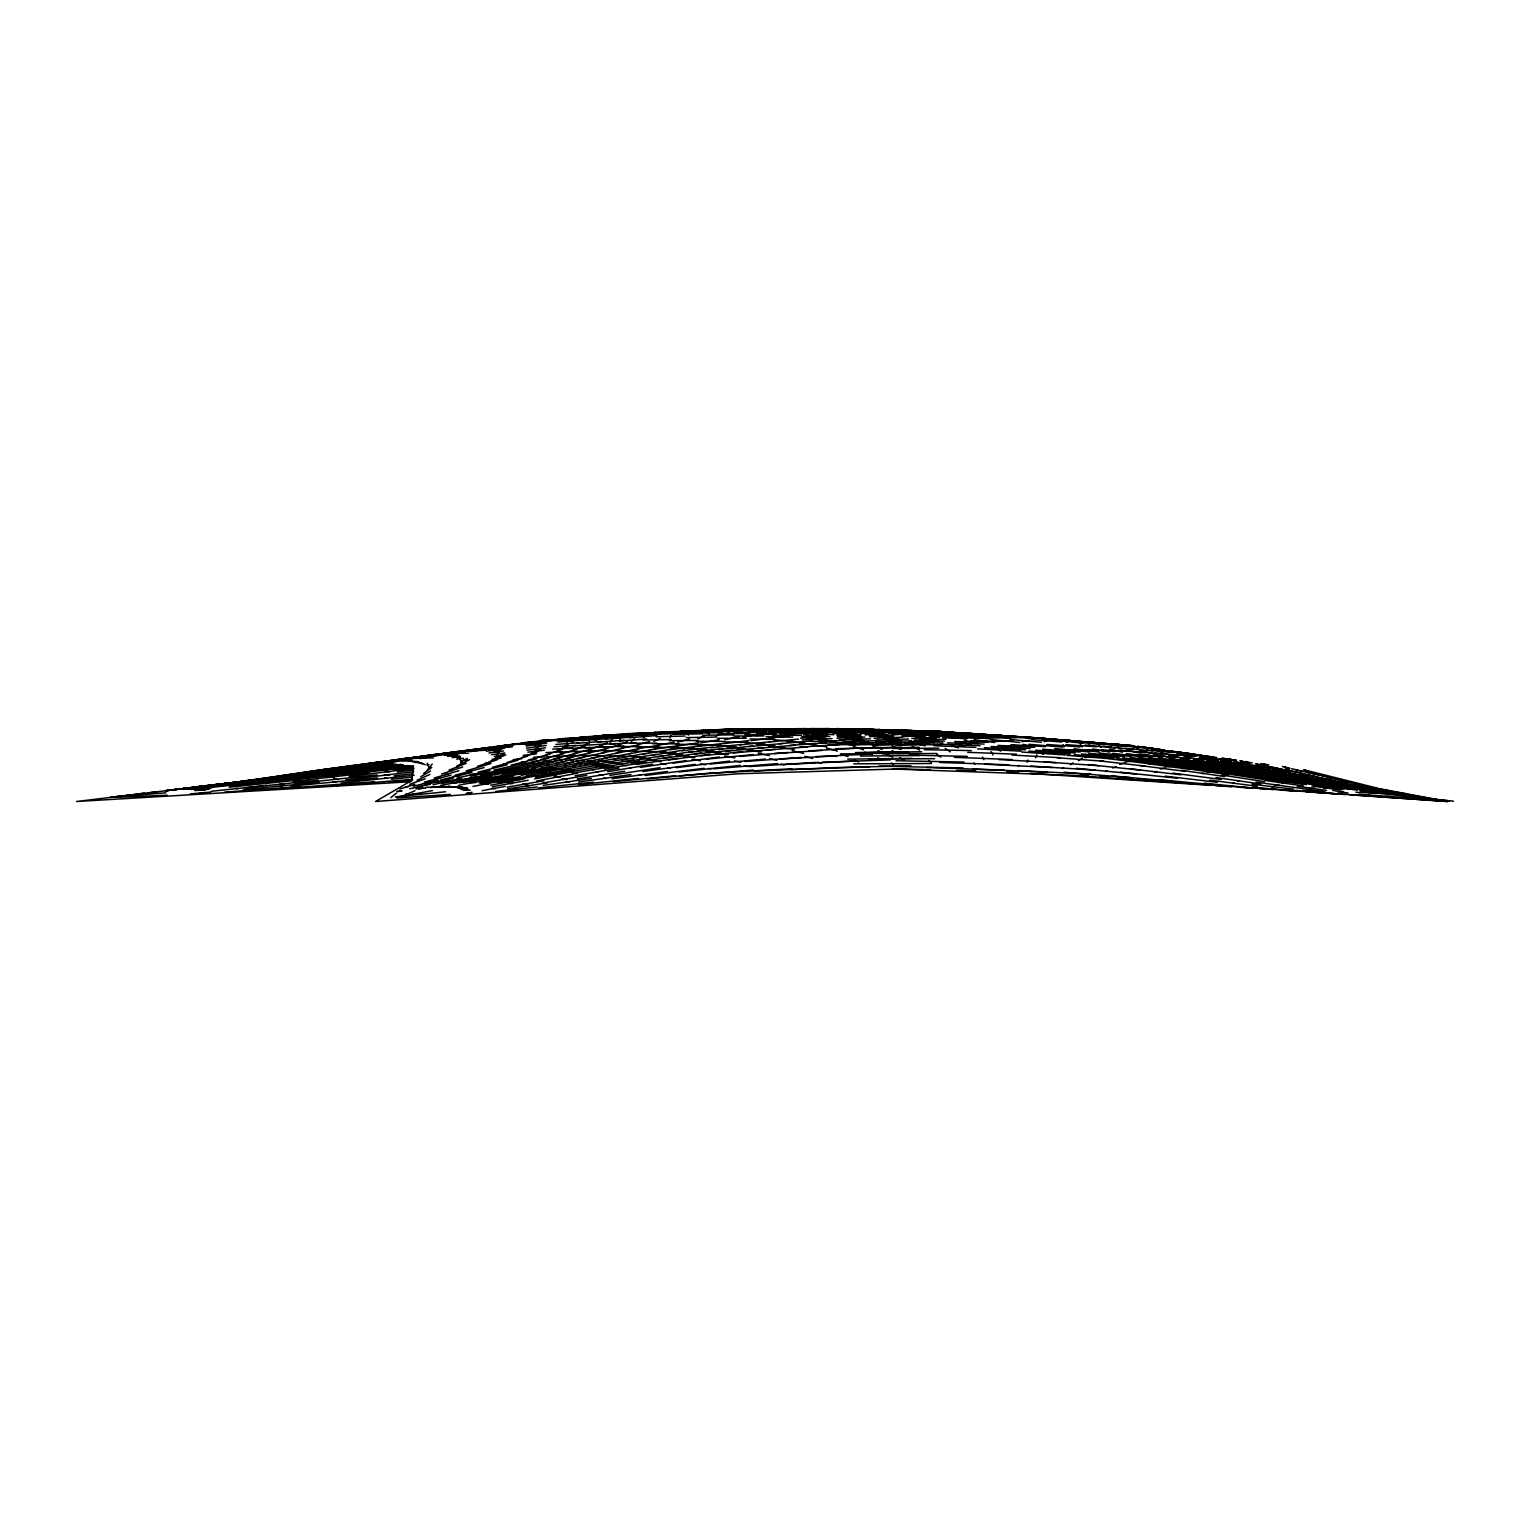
<?xml version="1.0" encoding="UTF-8"?>
<svg xmlns="http://www.w3.org/2000/svg" width="1530" height="1530" viewBox="0 0 1530 1530"><rect width="100%" height="100%" fill="white"/><g stroke="black" fill="none" stroke-linecap="round" stroke-linejoin="round"><path stroke-width="1.5" d="M589.107 743.676L589.318 741.132M1018.559 766.473L1018.75 765.268M670.14 737.823L671.039 734.993M1027.051 762.227L1027.816 760.008M1035.561 757.866L1036.862 754.883M610.221 742.547L611.923 739.87M497.135 755.399L499.163 752.263M1133.577 747.711L1134.629 746.143M733.08 734.744L734.63 732.583M427.329 769.992L432.225 764.063M1042.695 754.481L1044.435 752.569M1111.373 745.913L1112.75 744.402M1062.451 768.615L1063.541 767.563M534.601 750.465L537.891 747.501M631.355 741.342L634.51 738.684M390.839 797.646L396.442 793.171M1048.203 753.602L1050.842 751.498M1376.35 791.966L1377.822 790.876M1070.426 764.732L1072.989 762.858M423.638 773.377L431.747 767.524M782.519 732.411L785.426 730.422M1089.016 744.039L1091.024 742.739M562.715 747.52L567.171 744.67M716.308 736.102L719.731 733.979M420.731 776.724L430.485 771.044M1078.287 760.735L1082.571 758.249M1053.615 752.664L1057.345 750.522M460.568 762.074L467.319 758.325M1105.635 771.579L1107.089 770.833M456.782 766.071L469.519 759.683M815.108 730.613L816.867 729.753M653.865 741.342L660.291 738.244M581.209 746.621L587.252 743.752M417.059 780.262L429.968 774.371M495.586 757.656L504.479 753.716M833.563 730.154L835.476 729.313M400.21 797.111L414.974 790.723M697.871 738.799L704.622 735.892M489.065 761.844L503.944 755.629M599.779 745.818L607.257 742.7M769.571 733.998L774.869 731.876M1044.187 741.744L1049.006 739.832M449.017 770.106L466.229 763.317M531.388 753.028L540.874 749.318M1112.788 768.022L1116.192 766.721M522.189 757.446L537.546 751.727M1058.683 751.651L1064.172 749.604M409.638 784.316L425.225 778.808M1043.517 746.506L1048.203 744.861M545.866 755.017L561.873 749.509M618.235 744.919L627.377 741.763M441.501 774.046L462.71 767.008M477.437 766.32L497.671 759.588M557.303 750.236L567.745 746.965M1370.555 792.024L1373.519 791.087M854.199 729.428L855.959 728.892M559.789 754.481L577.231 749.05M1066.295 742.146L1069.661 741.094M399.827 788.964L414.879 784.297M507.157 762.399L527.812 756.011M1119.711 764.407L1125.564 762.648M434.252 778.005L458.904 770.699M466.248 770.833L490.958 763.527M573.846 753.888L592.454 748.629M573.31 749.604L585.168 746.315M492.258 767.372L517.943 760.257M528.194 760.047L549.748 754.099M637.532 744.842L649.6 741.534M756.413 735.567L764.522 733.367M798.564 732.947L806.234 730.9M424.441 782.06L451.063 775.136M455.232 775.155L484.054 767.639M540.855 759.492L563.193 753.659M677.541 742.127L689.514 739.009M589.203 749.069L602.705 745.569M587.673 753.372L607.888 748.151M1154.462 772.172L1157.12 771.502M478.202 772.153L507.214 764.732M463.896 790.36L467.664 789.404M553.363 758.995L576.791 753.162M511.288 765.057L536.858 758.746M413.291 786.248L437.963 780.223M440.831 779.918L472.043 772.44M601.634 753.296L623.475 748.074M605.23 748.457L620.109 744.9M566.043 758.459L590.198 752.703M522.132 764.541L548.964 758.249M424.881 784.718L453.052 778.311M456.973 778.062L489.963 770.565M433.028 784.718L461.716 778.196M533.243 764.025L560.764 757.771M1084.847 757.694L1090.909 756.317M493.941 770.126L524.427 763.298M503.925 769.514L534.2 762.915M578.015 758.345L604.12 752.626M409.638 788.772L430.274 784.297M544.202 763.47L572.756 757.35M523.719 768.481L553.917 761.997M489.772 774.773L522.686 767.773M466.153 793.554L472.062 792.291M827.539 730.785L831.67 729.906M852.382 730.193L856.532 729.313M445.766 787.032L449.284 786.286M615.251 753.602L639.693 748.419M513.64 768.94L544.24 762.514M459.421 782.748L492.22 775.882M555.352 763.24L583.791 757.331M1160.295 768.978L1165.344 767.926M470.705 776.284L504.135 769.361M480.975 775.27L515.591 768.136M590.121 758.631L617.661 752.913M494.477 774.983L528.06 768.079M724.551 739.793L739.22 736.772M518.594 774.524L553.172 767.505M807.324 731.225L811.627 730.346M456.743 781.161L489.657 774.543M502.165 774.773L535.691 768.022M479.177 783.016L513.583 776.073M526.282 776.035L562.007 768.863M621.333 748.323L638.775 744.842M743.121 737.097L754.309 734.878M1232.759 783.36L1234.347 783.054M461.811 780.874L495.95 774.218M564.933 763.566L595.725 757.522M657.403 745.435L674.252 742.146M480.554 780.549L514.807 773.855M1090.278 757.082L1097.89 755.591M531.771 768.27L564.398 761.921M511.364 774.314L547.052 767.391M457.202 787.74L461.62 786.879M521.175 775.347L556.691 768.423M473 786.401L498.531 781.448M397.188 791.679L401.625 790.819M430.58 787.568L433.755 786.956M540.606 768.404L572.909 762.189M484.914 780.702L519.971 773.931M535.653 777.297L573.846 769.973M534.429 778.942L573.444 771.445M601.902 758.899L631.565 753.238M628.983 753.908L655.796 748.782M497.346 782.117L533.09 775.308M532.364 776.379L570.614 769.055M536.801 780.95L577.537 773.166M1021.983 741.629L1029.767 740.138M441.826 783.437L475.734 777.01M458.981 785.177L486.999 779.898M499.411 782.786L535.691 775.94M490.575 785.196L524.694 778.732M575.012 763.795L607.142 757.771M482.18 790.666L505.225 786.363M548.639 768.615L582.203 762.399M556.767 768.921L591.402 762.514M460.339 788.868L465.923 787.835M440.64 785.387L467.759 780.377M788.925 734.668L800.553 732.526M418.551 788.887L422.969 788.084M398.106 796.901L432.378 790.647M613.74 759.205L645.373 753.506M463.055 782.614L501.113 775.787M566.119 770.833L603.317 764.159M492.392 786.707L528.175 780.3M817.345 733.176L828.304 731.225M1271.507 786.956L1274.318 786.458M561.969 769.686L599.072 763.068M592.301 764.885L627.223 758.689M584.881 764.025L618.77 758.058M569.294 772.057L608.558 765.153M575.165 775.729L619.095 768.041M642.504 754.233L672.091 749.126M481.051 783.417L520.219 776.609M572.545 773.281L613.721 766.148M507.023 787.166L543.934 780.759M542.117 783.111L586.774 775.366M700.664 742.93L719.291 739.736M621.869 760.085L656.179 754.309M637.761 748.744L658.455 745.282M596.031 766.205L633.803 759.875M607.659 771.694L652.698 764.197M600.296 767.563L639.827 761.022M652.201 755.246L684.35 749.968M577.25 778.961L624.642 771.235M626.898 761.538L663.332 755.629M604.331 768.902L646.081 762.15M677.235 746.066L698.923 742.719M438.594 787.185L443.93 786.363M844.235 730.479L849.112 729.734M631.584 762.992L670.828 756.948M609.839 775.385L660.061 767.658M1201.758 773.587L1204.225 773.205M119.168 796.824L144.317 793.037M657.632 756.815L692.994 751.44M838.918 733.195L851.598 731.283M507.673 788.849L547.453 782.844M512.588 744.861L532.191 741.935M636.404 764.465L678.192 758.23M1405.688 796.614L1408.881 796.135M497.422 746.544L515.591 743.867M520.066 744.402L540.53 741.381M234.798 782.442L322.467 769.609L385.541 763.336L413.291 767.486L411.8 780.415L375.558 801.51L737.995 773.778L894.438 769.074L1072.128 775.327L1447.705 801.51L1379.658 788.715L1303.751 769.743L1308.246 771.33M301.544 772.841L348.783 765.937M380.511 762.342L433.832 754.558M410.709 758.67L416.562 757.828M442.553 754.099L453.702 752.473M474.912 749.451L490.346 747.195M462.634 751.651L476.748 749.585M428.496 756.662L437.255 755.38M479.12 749.738L495.204 747.386M526.186 746.105L546.803 743.083M654.018 749.222L678.306 745.684M640.209 767.391L686.224 760.62M1095.423 756.375L1105.119 754.94M1237.368 780.912L1239.357 780.625M297.317 773.798L407.649 758.058M320.707 770.699L405.297 758.803M448.328 754.29L459.536 752.664M491.819 748.38L509.241 745.856M419.583 758.612L425.876 757.713M469.519 751.689L484.073 749.585M453.377 754.252L464.833 752.607M494.955 748.361L512.588 745.818M524.465 744.345L545.196 741.342M447.525 756.279L456.915 754.921M486.502 751.249L502.223 748.954M543.38 785.387L591.345 778.426M302.252 772.841L255.816 779.573M325.029 769.686L379.976 761.806M311.757 772.401L374.047 763.47M422.51 756.547L430.638 755.38M378.522 763.298L379.746 763.126M394.358 761.672L397.781 761.175M408.357 761.347L411.819 760.85M488.606 749.662L505.11 747.29M663.198 758.383L701.486 752.894M578.531 782.079L630.972 774.543M1013.166 738.034L1021.237 736.867M1307.328 789.958L1311.114 789.423M229.691 783.245L354.673 765.975M402.275 759.014L407.764 758.249M525.555 744.766L546.401 741.801M526.454 748.189L546.287 745.397M451.407 787.376L458.885 786.324M242.505 781.696L306.21 772.765M392.636 760.735L396.155 760.238M278.116 777.24L346.889 767.601M452.612 752.301L464.891 750.58M415.127 762.437L416.887 762.189M452.192 757.675L460.071 756.585M488.95 752.97L503.542 750.943M839.894 730.996L846.415 730.078M373.894 762.877L376.399 762.533M430.446 755.17L439.32 753.946M259.488 779.535L327.382 770.126M402.945 759.492L431.269 755.591M435.993 754.94L452.517 752.664M363.49 765.153L386.975 761.959M391.661 761.309L396.366 760.678M403.404 759.702L408.108 759.071M415.146 758.115L422.184 757.159M562.466 739.87L569.217 738.952M573.712 738.34L584.957 736.829M668.61 759.989L710.13 754.347M642.925 771.483L695.002 764.407M1125.697 761.883L1133.596 760.812M324.723 769.456L278.078 776.322L279.149 776.15M522.361 743.331L546.516 740.08M327.439 770.317L386.134 762.437M375.864 764.082L385.197 762.82M779.019 736.351L795.141 734.19M860.663 733.214L874.72 731.34M411.589 757.656L458.178 751.46M380.415 761.883L429.605 755.38M167.019 790.551L173.158 789.748M218.809 784.24L221.582 783.876M545.732 741.132L552.406 740.252M556.844 739.659L565.737 738.474M335.376 769.762L388.084 762.743M343.676 769.169L391.833 762.762M581.419 738.244L585.971 737.651M592.798 736.733L604.197 735.222M421.056 763.623L422.816 763.394M673.085 763.145L719.406 756.987M1274.509 785.062L1278.755 784.488M404.589 758.784L409.753 758.096M466.65 750.408L498.608 746.238M439.072 754.003L478.45 748.878M492.832 747.195L524.025 743.121M268.037 778.273L274.386 777.45M290.815 775.519L360.028 766.453M297.987 774.964L366.397 766.014M352.091 768.519L393.248 763.107M456.629 759.11L463.456 758.23M612 778.713L667.462 771.483M405.813 758.631L447.334 753.276M209.285 785.445L211.083 785.215M311.91 773.874L379.555 765.115M360.315 768.022L392.923 763.814M491.493 754.692L504.785 752.97M526.951 750.178L545.541 747.788M426.755 764.847L428.955 764.56M431.269 755.438L464.986 751.154M378.465 762.265L381.219 761.921M325.89 769.647L327.018 769.494M119.608 796.289L122.171 795.963M242.314 781.467L246.273 780.95M304.929 774.352L372.976 765.631M622.825 735.127L627.319 734.553M494.152 746.774L518.861 743.656M298.694 773.625L302.118 773.185M317.685 773.511L396.442 764.159M324.303 773.339L391.89 764.828M373.301 767.85L401.09 764.35M460.779 760.601L467.128 759.798M349.261 776.513L414.152 768.309M670.37 749.643L698.082 746.143M750.848 740.692L774.237 737.747M272.646 777.45L276.089 777.01M235.792 782.232L306.631 773.472M380.148 767.678L403.404 764.809M385.828 767.888L402.103 765.861M343.887 773.568L406.425 765.803M494.19 756.413L505.894 754.959M397.245 771.981L413.368 769.973M696.972 746.659L723.69 743.351M723.824 743.676L749.05 740.539M1323.909 788.352L1329.034 787.701M456.648 752.225L482.734 749.011M350.561 765.727L399.732 759.702M342.873 767.907L345.245 767.62M165.374 790.723L174.783 789.576M191.154 787.625L294.487 775.022M212.689 785.081L275.878 777.336M147.989 792.884L156.806 791.813M185.57 788.352L188.477 787.988M329.925 773.147L398.24 764.77M335.529 773.09L402.314 764.885M388.964 768.462L409.944 765.899M346.736 773.931L413.349 765.784M527.869 752.186L544.393 750.159M349.701 774.333L413.024 766.587M428.936 767.123L430.619 766.932M676.279 767.639L729.676 761.098M250.193 780.453L166.043 790.666L207.984 785.674M251.226 780.415L76.5 801.51L410.805 781.696M339.641 773.205L403.155 765.535M392.732 768.959L413.387 766.473M345.646 779.956L413.712 771.694M681.787 750.809L712.846 747.042M882.81 733.214L897.441 731.436M645.239 775.461L704.183 768.309M463.246 750.905L488.051 747.921M492.564 747.386L501.591 746.315M485.106 748.935L489.638 748.399M396.538 760.276L430.714 756.222M310.552 772.669L314.434 772.191M184.575 788.409L186.316 788.218M396.442 769.456L412.813 767.524M373.683 762.915L415.108 758.039M449.151 753.525L455.978 752.722M325.259 769.131L365.307 764.445M109.969 797.417L131.81 794.854M191.958 789.117L204.198 787.701M394.185 775.825L412.794 773.644M433.678 754.692L465.503 751.001M470.054 750.465L479.139 749.413M320.688 770.757L323.767 770.412M290.91 775.117L295.959 774.543M460.874 763.145L465.407 762.609M255.873 779.841L328.797 771.464M214.43 784.814L332.756 771.235M262.146 779.573L333.464 771.388M208.157 785.904L272.474 778.56M230.341 786.133L298.771 778.349M293.205 781.39L369.227 772.707M1281.872 783.494L1286.768 782.92M419.488 757.522L446.263 754.519M245.642 780.721L318.489 772.573M184.288 789.059L194.234 787.931M282.228 778.407L354.118 770.336M221.028 785.578L288.807 777.986M811.665 734.859L827.749 733.061M710.761 747.864L741.572 744.402M363.853 764.904L394.415 761.5M345.512 766.836L378.905 763.164M174.018 789.71L183.925 788.6M197.217 786.592L260.942 779.535M188.037 788.007L339.201 771.216M281.386 778.866L353.564 770.89M242.983 784.01L357.963 770.89M208.443 787.74L261.515 781.887M296.935 778.77L369.686 770.661M293.416 779.631L367.372 771.426M523.222 755.323L536.514 753.85M492.029 759.224L500.979 758.23M456.839 766.798L458.407 766.626M688.213 752.454L722.734 748.61M199.321 787.51L298.694 776.341M232.675 783.838L303.284 776.15M292.785 778.598L367.927 770.432M243.767 784.182L316.366 776.322M769.265 738.034L789.576 735.834M851.732 730.977L859.516 730.135M276.127 778.502L350.619 770.451M209.763 785.731L279.474 778.292M485.201 763.202L489.906 762.705M294.506 783.685L377.069 774.888M451.35 770.623L452.861 770.451M341.19 783.054L414.19 775.232M406.062 786.764L408.625 786.497M495.72 791.431L537.298 786.956M679.033 771.942L740.367 765.402M179.354 789.308L190.562 788.122M211.389 791.259L262.644 785.865M513.143 759.664L521.826 758.746M863.054 730.805L870.952 729.982M739.908 744.938L770.106 741.744M1309.183 788.6L1314.576 788.027M229.118 787.242L301.353 779.745M246.062 787.759L318.106 780.223M391.431 779.267L412.392 777.106M694.544 754.118L732.679 750.159M538.522 787.893L593.277 782.193M578.684 784.622L638.45 778.445M382.882 762.781L409.256 760.066M221.334 785.598L295.137 778.043M444.943 774.524L448.233 774.199M718.373 749.547L752.817 746.047M395.256 796.92L445.632 791.775M187.788 789.078L201.731 787.663M435.553 778.808L439.952 778.368M194.807 790.608L209.438 789.174M822.318 731.378L829.929 730.632M503.466 763.986L506.736 763.661M769.227 742.031L798.488 739.105M988.284 736.198L998.038 735.241M243.194 789.595L319.005 782.27M700.931 755.782L742.566 751.727M706.267 759.167L753.315 754.596M713.879 730.518L730.805 728.911M874.548 730.02L879.846 729.523M838.211 734.878L856.054 733.176M423.294 783.456L427.941 783.016M291.255 786.095L377.566 777.928M467.97 771.56L471.336 771.235M453.358 776.475L459.516 775.882M725.947 751.23L764.063 747.673M613.415 781.62L675.61 775.748M1100.338 755.552L1112.578 754.405M672.091 732.124L680.812 731.302M685.383 732.009L694.467 731.168M701.276 730.556L705.808 730.135M190.217 793.936L210.891 792.043M865.177 734.955L883.919 733.252M748.667 746.621L782.748 743.504M647.439 778.885L713.496 772.765M644.226 733.578L655.739 732.526M470.188 774.62L476.748 774.008M435.687 781.811L442.227 781.218M444.389 781.715L450.356 781.18M1130.88 761.271L1140.213 760.429M191.346 789.537L211.561 787.74M868.562 729.542L863.628 729.982L893.616 730.785M710.073 764.006L765.363 759.071M542.691 741.036L551.355 740.29M557.838 739.736L564.341 739.162M730.212 730.632L736.752 730.059M417.671 786.726L422.242 786.344M1165.42 766.855L1172.286 766.262M524.178 742.586L535.577 741.61M540.147 741.228L544.718 740.826M779.21 743.733L812.449 740.903M733.501 752.913L775.366 749.318M990.962 738.053L1001.825 737.135M1136.025 760.812L1146.85 759.894M561.414 739.449L568.127 738.875M574.821 738.302L583.772 737.556M580.291 737.843L587.118 737.269M593.946 736.695L603.03 735.93M892.602 734.974L911.325 733.386M757.503 748.342L795.313 745.187M559.521 739.2L582.777 737.307M600.315 735.854L625.024 733.845M499.469 745.894L510.676 744.976M518.135 744.383L524.484 743.867M581.515 740.673L606.894 738.588M629.174 737.804L656.925 735.528M539.363 740.845L561.414 739.086M557.953 742.05L581.61 740.157M605.249 739.239L632.005 737.058M336.39 785.502L412.488 779.344M739.946 756.375L787.721 752.531M713.42 768.806L777.89 763.585M544.967 740.826L567.573 739.047M609.743 735.93L635.849 733.865M839.396 731.436L848.481 730.709M963.843 734.419L974.361 733.578M679.492 775.882L753.353 770.049M1337.641 791.928L1343.091 791.507M579.832 737.479L604.006 735.624M566.368 739.2L590.523 737.307M550.609 740.788L573.693 739.028M596.279 737.594L622.404 735.586M789.346 745.493L826.277 742.662M766.396 750.063L807.802 746.889M388.907 782.021L412.679 780.185M587.96 737.537L613.281 735.624M604.732 737.613L631.355 735.605M475.103 749.165L489.753 748.055M576.791 743.351L601.634 741.457M855.748 729.6L859.707 729.294M116.146 796.595L165.986 792.808M224.202 792.196L300.377 786.439M556.289 740.75L579.794 739.009M619.382 735.93L646.463 733.941M555.83 744.441L578.895 742.758M619.248 741.017L646.616 739.009M856.15 731.493L866.611 730.709M947.988 734.496L959.693 733.635M573.329 739.143L598.154 737.364M597.924 742.146L624.221 740.271M805.985 736.485L827.194 734.955M872.961 731.455L883.996 730.652M289.342 775.882L295.328 775.442M279.684 788.639L374.487 781.773M744.747 761.5L801.682 757.427M580.406 739.124L605.689 737.345M629.27 735.949L656.848 734.018M926.951 732.698L938.215 731.895M969.332 736.236L980.902 735.414M396.939 791.431L401.893 791.067M450.834 752.435L461.984 751.67M396.939 798.029L450.432 794.395M939.707 732.621L950.417 731.914M799.54 747.195L840.008 744.46M774.104 753.582L821.629 750.446M832.607 729.007L838.383 728.643M415.95 788.792L425.57 788.16M1065.798 750.618L1077.77 749.834M554.051 746.793L575.835 745.416M902.184 736.772L925.421 735.299M246.426 781.084L249.352 780.893M869.48 736.657L893.329 735.203M749.031 766.587L816.14 762.399M878.124 730.346L885.067 729.925M703.111 730.537L730.059 728.969M609.915 744.115L635.677 742.586M837.388 736.504L860.587 735.146M1170.067 766.339L1177.775 765.88M1210.115 771.502L1214.476 771.235M708.658 730.652L736.714 729.083M572.526 745.856L615.882 743.561M423.141 756.432L429.968 756.049M780.09 758.995L837.312 755.782M1174.658 765.918L1183.302 765.421M623.705 734.094L649.122 732.698M512.454 743.943L532.325 742.853M491.13 747.635L509.93 746.602M552.636 749.145L572.43 748.055M800.573 738.187L826.372 736.772M294.907 775.634L300.683 775.308M238.89 782.308L241.74 782.155M808.72 750.867L855.098 748.285M715.313 772.975L791.871 768.749M633.152 734.19L660.004 732.717M676.528 731.684L703.207 730.25M714.395 730.747L743.159 729.198M521.692 743.351L538.904 742.433M650.078 732.87L676.203 731.493M658.206 732.966L711.259 730.346M913.946 732.621L926.224 731.99M1206.176 771.847L1209.962 771.656M720.267 730.843L749.49 729.351M601.366 747.233L623.972 746.124M330.614 770.565L333.77 770.412M642.791 734.19L719.138 730.46M675.093 733.119L703.991 731.723M568.778 748.457L589.7 747.462M785.158 764.465L853.893 761.079M652.698 734.266L681.08 732.908M697.604 731.933L726.827 730.575M476.595 749.05L497.709 748.074M900.73 732.66L914.443 732.009M584.995 747.845L606.913 746.793M344.346 769.571L347.1 769.437M174.956 789.346L182.988 788.964M1141.093 760.142L1153.582 759.549M949.575 736.274L964.569 735.586M337.461 770.068L340.463 769.934M322.811 771.101L328.013 770.871M816.102 756.604L872.272 754.022M405.89 793.994L409.294 793.841M813.577 728.911L825.837 729.37M895.241 730.594L911.67 730.709M443.107 753.946L464.757 753.009M802.217 739.889L831.976 738.588M209.744 785.445L214.43 785.234M1286.022 782.136L1289.255 782.002M1353.725 788.619L1356.422 788.486M467.166 751.039L486.444 750.236M559.98 752.11L577.02 751.402M754.118 771.101L829.834 767.907M1333.032 786.592L1336.493 786.458M561.319 738.665L580.979 737.862M540.645 740.367L560.152 739.583M836.872 738.187L864.852 737.058M931.674 734.4L945.483 733.845M545.923 752.588L561.835 751.938M574.209 751.613L592.072 750.905M997.101 741.304L1013.223 740.673M280.277 776.724L283.853 776.571M224.987 783.226L233.153 782.901M911.708 738.416L939.592 737.345M116.529 797.226L167.267 795.237M1317.407 785.598L1322.609 785.406M873.917 738.302L902.604 737.211M838.937 739.965L870.532 738.818M967.419 738.034L983.714 737.441M546.095 756.795L557.953 756.356M521.29 761.997L526.875 761.787M791.297 769.59L869.423 766.702M1284.741 781.409L1288.413 781.275M874.51 730.556L882.772 730.25M893.08 730.747L901.897 730.441M294.468 775.366L300.683 775.155M822.356 762.246L890.575 759.875M180.005 788.887L189.911 788.543M1179.305 765.402L1188.791 765.057M766.76 729.064L777.814 728.701M533.473 757.254L544.47 756.891M602.763 735.165L622.576 734.534M861.773 730.001L868.753 729.791M886.08 730.728L895.012 730.441M411.991 758.498L433.449 757.828M558.756 756.279L571.379 755.877M473.248 779.382L478.393 779.229M1214.074 771.063L1218.97 770.91M1287.285 781.142L1291.091 781.008M791.813 729.026L798.756 728.816M806.731 729.064L815.318 728.816M898.646 731.302L909.509 730.977M810.709 741.515L844.216 740.501M588.572 751.039L606.989 750.484M554.759 760.525L562.179 760.295M543.456 761.003L550.571 760.793M1325.286 787.204L1333.07 786.975M787.625 729.007L800.477 728.643M582.012 736.829L601.806 736.274M887.132 731.225L898.282 730.919M916.833 731.225L926.855 730.938M876.193 740.004L908.571 739.047M528.156 765.746L529.724 765.708M537.623 765.268L540.033 765.191M315.601 774.448L320.745 774.295M496.695 771.751L499.851 771.656M249.811 780.759L253.464 780.663M470.035 777.948L476.366 777.756M732.105 730.785L762.169 730.001M614.888 735.108L630.704 734.687M908.571 731.283L919.014 730.996M914.94 734.419L931.694 733.941M914.041 740.099L945.98 739.239M449.724 753.678L468.505 753.181M1293.29 781.352L1297.65 781.218M656.083 736.772L685.096 736.026M843.164 741.572L878.067 740.673M819.392 743.255L856.284 742.299M835.629 748.706L881.223 747.577M571.379 755.763L584.862 755.418M532.325 761.481L538.77 761.309M508.974 771.598L513.564 771.483M1218.071 770.661L1223.426 770.527M653.922 732.392L672.359 731.971M626.707 733.635L646.119 733.157M712.177 731.99L742.203 731.264M692.344 733.195L722.16 732.526M489.065 748.667L504.671 748.285M826.582 767.831L910.924 765.765M1358.181 795.084L1365.984 794.912M739.564 729.255L754.845 728.93M777.948 729.064L782.365 728.969M592.607 736.752L608.653 736.408M548.008 740.118L564.532 739.755M495.299 747.271L512.244 746.908M854.696 748.189L900.195 747.214M750.178 731.225L780.931 730.575L778.388 729.6M570.288 738.435L586.621 738.091M527.391 743.006L542.27 742.7M529.743 743.408L542.213 743.159M876.002 741.61L911.517 740.883M847.505 743.255L885.468 742.49M873.993 748.189L919.243 747.309M1296.388 781.18L1299.888 781.103M1319.262 785.368L1324.502 785.253M734.228 732.583L765.191 731.99M672.722 734.362L701.926 733.807M828.036 744.938L868.371 744.154M503.906 771.311L508.553 771.235M265.761 780.032L270.198 779.956M708.505 729.886L724.685 729.619M681.156 731.111L698.579 730.824M718.373 733.941L749.337 733.386M686.224 737.594L716.269 737.077M642.868 740.042L671.288 739.545M909.241 741.648L944.584 741.075M875.944 743.293L914.347 742.643M855.538 752.569L907.883 751.67M869.212 752.588L921.615 751.746M1222.872 770.508L1234.232 770.604M708.18 730.001L734.381 729.638M682.705 731.225L694.429 731.091M638.832 733.559L654.305 733.348M768.5 731.627L799.463 731.206M851.923 744.881L892.812 744.345M875.944 744.957L917.12 744.422M841.309 753.946L895.758 753.162M485.871 772.841L488.969 772.803M453.932 780.3L463.628 780.166M134.965 794.682L139.039 794.625M805.755 728.624L776.112 728.969L786.248 729.026M638.698 733.635L656.389 733.425M702.653 735.241L733.386 734.84M847.735 759.129L912.071 758.345M1148.093 759.836L1161.844 759.664M752.722 729.064L781.199 728.796M762.131 729.294L829.432 728.529M664.479 732.335L679.397 732.182M787.166 732.086L817.632 731.78M756.642 733.1L787.797 732.774M555.352 739.965L568.969 739.832M929.016 736.14L949.04 735.93M301.142 775.232L304.986 775.194M426.067 787.319L438.288 787.204M728.529 729.198L778.655 728.949M752.817 729.274L782.289 728.988M715.944 729.925L729.447 729.81M690.164 731.13L704.469 730.996M603.26 736.638L615.423 736.542M579.354 738.302L592.148 738.187M904.689 743.236L942.92 742.892M860.338 756.049L919.339 755.591M475.907 777.565L481.854 777.527M1340.127 786.401L1344.487 786.363M1334.351 786.439L1339.553 786.382M741.744 729.485L771.273 729.294M744.995 734.572L775.959 734.362M669.203 740.673L697.852 740.463M893.118 748.457L938.808 748.151M882.408 753.85L936.838 753.487M1107.51 754.845L1123.383 754.73M1185.157 765.153L1195.504 765.057M242.352 782.021L246.885 782.002M735.241 729.37L764.178 729.236M724.149 730.135L735.605 730.059M627.204 734.974L638.641 734.916M630.398 743.274L656.733 743.102M900.118 744.861L941.275 744.67M779.726 733.654L809.752 733.539M869.097 758.899L934.543 758.708M853.74 763.833L931.407 763.527M362.686 768.959L365.498 768.959M451.025 782.882L457.374 782.863M733.578 736.006L763.872 735.968M717.341 738.302L746.43 738.263M356.261 769.093L359.952 769.074M252.24 781.792L257.595 781.773M1346.687 788.906L1350.321 788.906M770.087 729.351L819.87 729.122M751.479 729.638L781.524 729.638M871.412 730.212L857.125 730.212L866.267 730.556M368.692 768.844L371.465 768.844M779.535 728.816L808.567 728.835M808.758 728.911L839.645 728.949M790.341 729.561L821.285 729.619M786.783 730.001L817.823 730.04M723.365 729.963L734.19 729.982M675.132 732.335L686.358 732.354M350.217 769.188L354.004 769.207M314.931 774.888L320.019 774.888M802.887 728.682L833.181 728.777M756.107 728.911L785.999 729.045M776.685 729.714L807.457 729.791M764.331 730.02L795.007 730.097M778.521 730.403L809.466 730.499M699.21 731.149L710.303 731.168M651.13 733.501L662.337 733.539M652.774 743.752L678.861 743.848M618.483 746.544L641.625 746.621M603.241 750.656L621.869 750.694M805.335 729.485L836.451 729.619M839.033 729.676L869.881 729.829M800.458 730.097L831.517 730.25M864.393 730.326L884.493 730.422M794.07 730.709L824.88 730.862M942.977 737.823L966.52 737.938M562.83 739.851L573.253 739.889M696.341 741.266L723.633 741.4M1245.535 770.833L1234.079 770.661M825.339 729.045L892.583 730.193M732.774 729.026L757.235 729.198M1199.941 765.478L1210.766 765.555M1298.186 780.625L1301.246 780.644M1326.261 784.947L1330.641 784.966M223.055 784.68L226.976 784.718M819.124 728.758L849.953 729.026M793.496 728.93L807.802 729.045M734.744 729.026L749.834 729.141M831.268 729.982L862.079 730.231M772.727 735.165L801.452 735.375M584.231 755.418L597.905 755.533M738.665 729.141L751.268 729.255M827.864 730.403L858.464 730.69M1295.413 780.625L1299.008 780.663M1327.83 784.928L1332.63 784.966M262.261 780.051L266.851 780.09M1405.592 796.193L1414.332 796.269M190.064 788.332L199.436 788.409M758.249 728.988L773.74 729.007M818.933 729.561L850.087 729.906M828.935 730.919L858.942 731.244M685.842 732.373L693.243 732.468M675.629 744.249L700.51 744.555M636.748 746.889L659.468 747.137M1303.962 781.065L1307.328 781.103M492.851 779.516L499.908 779.592M1363.154 791.794L1374.954 791.928M877.665 729.695L881.452 729.753M806.769 728.988L811.244 729.045M773.243 729.102L780.989 729.198M851.961 730.193L882.045 730.594M814.113 730.135L845.096 730.556M588.419 738.187L597.675 738.302M1117.722 754.94L1136.771 755.189M311.642 774.467L315.103 774.505M433.583 786.669L448.94 786.879M840.506 730.346L870.742 730.766M810.919 730.766L841.328 731.225M1156.852 759.932L1171.808 760.161M1192.578 765.23L1203.096 765.402M1207.4 765.65L1218.301 765.803M785.598 728.701L796.269 728.892M856.609 729.848L865.445 730.001M863.934 730.824L893.004 731.283M752.684 729.332L760.334 729.447M846.664 730.862L876.116 731.34M765.995 736.733L792.846 737.154M655.242 747.271L677.102 747.635M618.235 750.867L636.71 751.154M1165.879 760.219L1181.523 760.467M597.14 755.667L610.661 755.877M576.198 760.467L584.46 760.601M556.04 765.287L557.475 765.306M183.179 788.39L195.362 788.6M878.583 729.944L930.45 731.149M908.323 731.684L914.902 731.818M528.29 770.833L530.126 770.871M517.561 771.369L520.296 771.426M537.183 771.847L540.683 771.923M412.545 793.726L417.958 793.821M873.267 730.269L889.37 730.594L885.449 730.307M708.333 731.187L716.078 731.321M663.465 733.52L670.312 733.654M924.177 749.681L971.34 750.58M895.968 760.754L963.996 762.055M897.001 730.25L904.307 730.403M862.633 729.81L895.452 730.499M907.405 730.843L918.574 731.091M744.479 729.198L754.94 729.408M946.974 733.482L951.717 733.578M749.891 738.952L775.194 739.487M613.989 736.523L622.098 736.695M910.446 755.17L967.285 756.356M633.363 751.154L651.398 751.536M879.023 766.109L963.173 767.964M565.545 760.2L573.616 760.372M587.118 760.697L595.036 760.869M564.264 765.478L566.578 765.535M872.655 729.925L912.377 730.938M810.747 728.605L817.689 728.758M875.676 730.231L905.435 730.938M970.498 740.75L998.401 741.419M954.663 741.534L988.036 742.28M724.321 741.84L748.553 742.375M1074.5 750.082L1098.597 750.656M610.068 755.916L623.379 756.222M573.119 765.689L575.051 765.746M494.764 777.144L500.597 777.278M438.804 786.458L456.246 786.86M839.568 728.758L941.141 731.436M856.054 729.676L881.376 730.288M792.712 728.835L799.98 729.007M730.9 730.001L738.837 730.193M673.908 747.635L694.544 748.151M1175.021 760.448L1191.124 760.831M598 760.946L605.631 761.137M892.506 768.806L930.603 769.724M956.805 770.355L975.853 770.814M836.107 728.624L851.847 729.045M855.442 729.389L873.764 729.867M908.877 731.474L931.808 732.086M762.648 729.007L772.459 729.255M970.842 734.706L986.659 735.146M993.2 736.236L1010.948 736.714M698.981 744.708L721.682 745.301M623.054 756.183L636.078 756.528M547.224 765.077L548.964 765.115M533.989 770.967L537.757 771.063M865.445 729.332L896.293 730.193M922.552 730.957L931.942 731.225M850.718 729.332L896.79 730.556M878.258 730.652L907.156 731.493M639.483 734.878L646.635 735.089M1337.411 785.253L1341.81 785.368M863.838 729.255L942.117 731.531M899.238 730.709L928.327 731.569M861.008 729.982L881.165 730.575M889.599 730.709L918.555 731.55M948.562 733.157L964.531 733.635M1128.375 755.017L1149.68 755.667M648.663 751.421L665.933 751.938M470.245 782.442L475.734 782.614M843.967 728.663L875.16 729.638M885.143 729.848L930.718 731.206M921.691 731.455L942.404 732.124M947.013 732.277L959.865 733.616M499.87 777.24L505.015 777.412M947.567 742.853L984.192 744.058M939.841 762.476L1008.786 764.79M1308.972 781.008L1313.371 781.142M1352.08 787.013L1359.329 787.261M479.54 779.114L484.628 779.286M921.557 730.9L931.101 731.225M889.427 729.982L895.777 730.212M926.683 767.486L1004.292 770.164M373.224 768.882L376.629 768.997M940.759 744.269L980.061 745.722M278.326 780.185L281.788 780.319M807.955 731.627L837.694 732.774M1139.582 755.208L1162.054 756.049M967.687 752.32L1016.283 754.194M954.261 757.331L1012.038 759.549M329.753 774.582L336.868 774.849M933.989 745.703L975.872 747.386M972.621 769.074L1047.151 772.153M853.415 731.665L881.969 732.908M830.637 731.608L859.879 732.87M1322.207 782.079L1325.477 782.213M232.828 784.718L237.131 784.909M876.116 731.665L904.154 732.985M997.885 745.416L1034.892 747.118M319.541 774.83L323.519 775.022M1087.008 749.834L1115.619 751.211M985.033 764.216L1052.277 767.505M1307.289 781.142L1311.631 781.352M805.469 733.233L833.946 734.687M1017.603 770.585L1090.947 774.199M381.123 769.514L383.552 769.628M384.336 769.8L387.74 769.973M448.061 786.497L462.232 787.204M275.553 779.994L280.334 780.223M991.115 746.525L1030.245 748.514M984.364 747.711L1025.559 749.834M977.555 748.897L1020.95 751.154M1247.103 771.044L1252.401 771.311M552.177 773.492L557.322 773.759M861.027 733.386L888.069 734.821M998.822 759.588L1056.025 762.648M1343.378 786.382L1347.49 786.611M376.782 769.15L380.473 769.361M514.922 779.229L520.162 779.497M833.257 733.272L860.988 734.783M1010.89 744.727L1045.334 746.583M1011.999 755.055L1060.405 757.694M1362.389 788.811L1366.52 789.04M191.9 788.065L204.255 788.753M991.44 734.993L1002.207 735.605M1019.516 736.829L1028.294 737.326M888.643 733.425L915.284 734.935M1101.657 749.872L1130.498 751.479M1296.541 777.393L1297.669 777.45M328.606 774.41L332.106 774.601M803.48 734.955L829.7 736.485M1264.66 772.248L1269.135 772.516M1314.136 781.275L1317.789 781.486M1355.81 792.177L1376.885 793.401M260.502 782.002L268.611 782.48M1016.188 736.58L1026.668 737.211M1216.484 765.899L1227.385 766.549M1255.786 771.636L1260.854 771.923M512.225 778.521L518.192 778.885M451.56 786.841L467.262 787.778M979.889 734.247L1051.263 739.162M1030.895 766.109L1095.098 770.087M1340.586 785.368L1345.482 785.674M549.806 772.612L553.172 772.822M1004.349 735.758L1038.698 738.034M964.321 733.233L976.465 733.979M988.342 734.763L1003.776 735.758M910.044 730.537L920.276 731.187M978.473 734.802L1031.947 738.378M878.239 729.6L883.499 729.925M1380.423 791.565L1390.961 792.215M1367.438 791.01L1381.016 791.871M660.157 752.091L676.394 753.123M633.018 756.815L645.029 757.58M606.243 761.558L613.301 761.997M611.904 762.839L617.929 763.221M579.832 766.339L581.19 766.415M932.669 731.149L987.175 734.687M931.196 731.111L961.031 733.023M960.362 734.878L989.872 736.791M1273.515 772.86L1277.435 773.109M639.865 758.23L650.365 758.918M646.578 759.664L655.835 760.257M482.658 783.723L488.873 784.125M327.401 775.327L333.387 775.729M961.203 732.927L1013.835 736.446M945.559 731.895L955.581 732.564M959.176 732.832L988.877 734.802M1006.644 735.911L1036.212 737.862M940.453 731.684L951.775 732.43M918.115 731.34L947.032 733.252M1238.439 767.448L1247.983 768.098M1006.683 771.847L1018.406 772.631M1030.13 773.396L1210.632 785.311M617.91 764.139L622.213 764.426M551.622 775.041L556.231 775.347M970.861 733.578L980.807 734.266M942.423 731.761L952.769 732.468M986.41 734.61L1015.805 736.58M1022.499 737.02L1030.245 737.537M954.529 733.023L983.694 734.974M981.476 736.58L1011.311 738.607M836.47 734.974L861.524 736.676M1186.094 760.716L1202.14 761.825M1021.811 752.052L1065.32 754.979M1411.062 796.193L1416.493 796.575M1215.317 785.617L1231.593 786.745M1238.554 787.223L1252.496 788.16M1259.477 788.639L1273.419 789.595M1282.714 790.226L1298.97 791.335M1305.951 791.813L1322.226 792.923M1326.873 793.248L1345.463 794.529M1350.11 794.835L1447.705 801.51L1427.719 798.125M444.752 755.093L459.689 756.107M401.587 760.525L418.589 761.691M257.136 781.754L259.335 781.887M1115.753 744.498L1125.2 745.148M939.248 733.042L968.452 735.069M1065.722 744.632L1096.953 746.831M1035.753 750.216L1075.188 752.97M1028.829 751.115L1070.216 753.984M1044.263 761.883L1099.152 765.708M502.28 781.601L512.99 782.346M905.76 731.283L934.409 733.329M893.539 731.321L921.653 733.348M1249.513 768.251L1258.196 768.863M1358.449 794.242L1449.503 800.802M1364.856 794.892L1369.56 795.218M1386.008 796.403L1393.046 796.901M1407.141 797.895L1416.551 798.564M1428.293 799.406L1440.036 800.247M668.017 753.602L682.61 754.653M675.935 755.189L688.749 756.107M542.079 772.306L546.191 772.593M458.465 788.027L467.798 788.677M996.546 735.261L1005.669 735.93M924.254 733.08L952.903 735.165M961.337 736.695L989.795 738.799M1047.17 744.498L1080.008 746.908M901.667 735.127L925.956 736.924M1227.462 766.626L1237.674 767.372M687.907 748.227L706.745 749.604M1047.553 738.837L1054.036 739.315M1063.503 740.176L1075.303 741.075M944.01 731.799L954.146 732.564M942.748 734.859L971.397 737.001M869.212 735.031L893.577 736.829M1042.676 749.222L1080.18 752.033M801.739 736.599L825.186 738.359M1057.134 757.732L1103.742 761.252M715.906 745.359L736.427 746.908M1089.59 742.318L1100.3 743.14M886.1 730.078L891.378 730.479M909.604 733.138L937.029 735.222M1212.142 762.59L1226.888 763.738M744.422 742.547L765.612 744.154M653.482 761.06L661.113 761.634M592.454 769.667L593.793 769.762M968.949 733.406L979.085 734.209M1056.867 740.692L1063.79 741.228M1153.027 755.457L1175.308 757.197M1199.004 761.596L1214.629 762.839M1037.512 738.015L1050.23 739.028M1055.298 739.487L1085.306 741.897M1107.471 743.771L1133.826 745.856M1033.898 737.728L1063.063 740.061M1083.125 741.725L1134.61 745.837M1084.043 741.782L1134.151 745.837M1031.469 739.583L1061.724 741.993M1225.454 763.566L1238.994 764.656M1066.888 755.323L1108.887 758.689M198.785 788.428L204.102 788.849M1036.269 737.9L1065.301 740.252M1028.829 744.288L1062.872 747.08M773.224 739.698L794.472 741.419M1063.809 772.248L1132.64 777.833M1081.27 774.907L1088.232 775.481M1099.821 776.437L1109.097 777.202M1118.353 777.967L1123.001 778.349M623.513 765.402L626.898 765.669M499.048 779.879L502.223 780.147M1029.537 737.326L1109.671 743.924M1060.061 739.793L1088.633 742.165M1168.404 756.585L1189.785 758.364M1363.517 790.302L1390.655 792.54M1268.886 788.772L1275.982 789.365M1044.493 738.55L1052.487 739.239M1078.975 742.509L1083.508 742.892M891.015 729.963L897.67 730.537M1074.156 754.653L1114.012 758.019M683.834 756.7L694.907 757.637M1066.372 740.329L1075.743 741.151M1096.838 743.943L1101.237 744.326M1114.395 745.454L1118.793 745.837M1010.316 739.545L1041.433 742.241M925.956 734.897L952.119 737.173M1183.991 757.752L1204.034 759.492M1252.534 787.185L1293.787 790.8M1126.023 778.024L1130.785 778.426M1142.681 779.459L1149.833 780.071M1161.729 781.084L1168.882 781.696M696.934 749.777L713.994 751.268M1133.405 747.003L1137.938 747.405M1118.239 750.197L1145.989 752.645M1199.75 758.957L1218.129 760.582M839.989 736.657L861.734 738.588M1111.468 775.92L1171.98 781.256M858.999 729.102L860.128 729.198M942.69 736.791L966.807 738.971M915.284 736.963L936.016 738.818M1373.672 790.953L1386.735 792.138M705.999 751.46L721.223 752.817M1093.682 742.547L1100.147 743.121L1095.576 742.643M1069.088 740.539L1076.317 741.189M1081.519 753.927L1119.023 757.388M877.876 736.81L898.646 738.703M1359.711 790.436L1384.363 792.674M1295.547 790.341L1300.271 790.781M1312.09 791.871L1321.557 792.731M461.448 789.48L470.112 790.283M1091.636 742.375L1100.223 743.178M1116.938 744.46L1124.684 745.167M1172.86 754.443L1195.14 756.528M1154.519 752.99L1178.865 755.265M1136.331 751.555L1162.475 754.003M1205.085 784.202L1212.047 784.852M1221.342 785.731L1225.97 786.152M1158.114 779.592L1212.353 784.641M1076.24 768.328L1136.484 774.084M726.387 746.927L744.785 748.667M1054.667 748.572L1088.901 751.88M1427.719 798.89L1443.995 800.477M1126.061 748.342L1152.702 750.943M1302.374 790.551L1334.6 793.745M756.317 744.115L775.117 745.99M1146.716 749.987L1171.387 752.435M1105.578 746.659L1133.845 749.509M1085.21 745.034L1114.873 748.017M990.503 739.526L1019.822 742.452M1088.92 753.238L1123.995 756.738M736.886 748.648L753.123 750.255M1119.405 744.594L1123.517 745.014M1098.349 743.752L1125.774 746.564M1204.397 783.188L1253.108 788.122M1118.124 744.498L1124.148 745.11M1121.146 745.569L1147.079 748.285M1308.934 778.789L1310.196 778.904M806.826 738.187L827.367 740.31M715.122 753.066L728.395 754.443M1075.724 741.878L1104.316 744.9M1388.073 791.603L1391.975 792.024M1361.069 791.546L1453.5 801.204M1120.381 772.21L1177.144 778.196M1053.329 740.061L1082.628 743.178M1088.251 764.579L1140.73 770.145M786.516 741.323L805.143 743.312M1099.42 753.028L1131.492 756.528M1377.249 789.576L1381.533 790.054M768.156 745.875L784.66 747.654M1289.006 774.562L1291.224 774.811M1326.433 781.084L1329.494 781.428M1331.559 783.016L1336.952 783.628M1344.966 783.513L1347.777 783.838M1361.643 787.816L1371.301 788.734M1360.361 786.63L1364.282 787.089M1100.127 760.926L1145.148 766.128M467.511 792.731L470.724 793.114M1344.641 784.603L1349.804 785.215M845.268 738.282L864.201 740.501M1165.095 776.15L1217.211 782.27M818.55 739.965L836.375 742.05M747.367 750.274L761.5 751.938M1130.421 768.825L1181.141 774.83M1252.114 784.221L1293.711 789.174M488.548 749.413L500.157 750.79M492.01 788.313L495.395 788.715M1331.024 780.204L1332.094 780.338M799.712 743.102L815.892 745.053M553.937 776.685L560.401 777.45M1267.28 770.106L1274.088 770.948M1112.884 753.315L1141.61 756.815M779.956 747.596L794.261 749.337M1395.57 792.158L1397.579 792.406M994.921 735.471L1004.369 736.657M1390.77 792.425L1397.655 793.286M1109.326 758.823L1149.986 763.891M883.613 738.416L901.132 740.616M508.304 783.245L512.263 783.743M1245.745 765.65L1256.761 767.085M1291.836 773.453L1295.585 773.931M1323.909 784.01L1360.706 788.753M1140.5 765.593L1185.119 771.33M1209.848 780.147L1257.258 786.267M596.088 771.751L598.173 772.019M973.157 733.96L982.126 735.127M911.823 730.785L922.361 732.162M1344.679 787.204L1365.468 789.901M1116.25 758.325L1154.825 763.374M852.497 740.061L868.734 742.184M1316.03 776.762L1317.464 776.953M1317.177 784.182L1352.348 788.868M1429.02 799.234L1440.552 800.764M1256.073 782.079L1324.999 791.794M921.634 738.55L938.387 740.769M1172.86 773.109L1221.284 779.497M629.404 767.85L630.934 768.041M385.388 771.407L389.615 771.962M1272.922 769.418L1280.266 770.393M1074.06 748.686L1099.037 752.052M1156.011 749.662L1162.666 750.561L1156.757 749.165M1167.103 751.173L1173.74 752.072M1199.214 755.667L1205.831 756.566M1300.003 773.185L1303.866 773.702M1268.848 779.516L1306.448 784.622M599.091 774.849L602.782 775.347M562.026 778.923L566.884 779.573M328.166 776.647L334.267 777.47M1241.136 761.5L1250.278 762.762M1326.529 776.877L1328.002 777.087M1339.63 784.947L1374.055 790.245M1322.915 783.035L1356.307 787.606M1281.069 778.082L1318.363 783.169M1123.097 757.847L1159.778 762.858M1270.168 778.464L1336.245 787.74M1311.86 785.999L1341.064 790.035M1148.514 763.776L1189.192 769.322M523.031 783.628L527.927 784.297M1164.617 750.14L1137.287 746.41L1161.155 749.681M1191.545 753.965L1170.871 751.096L1201.566 755.361L1182.097 752.722M1260.548 763.68L1268.81 764.828M1199.061 755.074L1216.637 757.503M1284.856 769.973L1290.517 770.757M1223.082 761.29L1238.229 763.394M1410.851 794.988L1412.075 795.16M1313.926 782.672L1346.534 787.223M1311.478 782.595L1345.406 787.319M1280.151 778.636L1316.125 783.628M930.24 731.053L938.789 732.239M1267.701 778.732L1305.453 783.953M1141.17 746.984L1164.387 750.236M1199.597 757.14L1218.243 759.76M1270.684 767.142L1277.321 768.079M1315.284 774.237L1317.101 774.505M1126.348 753.563L1151.727 757.12M1291.358 778.694L1327.581 783.781M1288.069 778.636L1323.201 783.551M1279.118 778.12L1315.284 783.169M1373.175 791.087L1446.749 801.376M1305.702 783.035L1338.062 787.587M1154.366 763.374L1193.476 768.844M974.075 739.621L994.806 742.547M830.178 741.706L845.497 743.848M812.851 744.861L826.716 746.812M1305.779 772.076L1307.328 772.306M1253.95 765.612L1264.392 767.085M1293.06 778.483L1329.283 783.666M1277.607 778.751L1313.314 783.819M1297.21 786.21L1326.548 790.417M526.129 785.655L528.998 786.057M1295.967 769.877L1297.861 770.145M1176.551 753.028L1197.799 756.088M1215.929 758.593L1231.574 760.831M1234.901 762.093L1248.021 763.967M1326.663 783.188L1359.405 787.874M1329.704 784.24L1361.184 788.753M1314.174 784.928L1344.182 789.251M1265.234 780.453L1303.426 785.961M1181.217 770.279L1224.765 776.532M1215.872 777.508L1260.854 784.029M660.52 763.623L665.894 764.388M1284.837 767.467L1289.694 768.175M1196.995 755.074L1215.088 757.713M1153.926 748.992L1176.933 752.339M1256.015 764.235L1264.641 765.497M1381.973 790.647L1398.076 792.98M1297.383 778.674L1341.848 784.756M1320.467 783.991L1353.438 788.83M1339.63 787.625L1357.378 790.207M1130.115 757.35L1164.56 762.342M1187.663 768.768L1228.475 774.735M603.604 778.158L605.918 778.483M1240.983 761.271L1252.324 762.954M1378.874 790.876L1392.51 792.884M1160.295 762.896L1197.665 768.423M886.406 740.157L901.113 742.337M565.565 781.639L569.16 782.174M384.26 774.601L389.175 775.347M1197.129 768.06L1235.915 773.893M1192.463 768.366L1232.128 774.371M419.813 794.242L421.094 794.433M1366.577 787.854L1392.204 791.775M1316.259 780.587L1382.279 790.494M1393.811 792.597L1398.248 793.267M1165.917 762.456L1202.159 767.984M1227.079 773.855L1267.471 780.051M1221.839 775.079L1264.507 781.601M841.691 743.561L854.715 745.531M1329.838 782.232L1364.607 787.587M1138.588 757.235L1171.349 762.265M1238.133 772.975L1276.804 778.961M667.673 767.754L670.255 768.136M1347.069 784.488L1377.574 789.231M1207.361 767.601L1244.024 773.319M1202.255 767.716L1239.243 773.472M1235.016 773.319L1273.113 779.286M1231.095 773.568L1270.244 779.669M638.909 774.964L640.554 775.232M1139.429 753.831L1162.207 757.407M1173.032 762.38L1207.629 767.831M691.981 759.396L700.51 760.735M333.559 778.942L338.015 779.65M1428.465 799.043L1437.875 800.553M1253.548 772.899L1291.282 778.904M1213.29 767.697L1249.398 773.472M1246.453 772.918L1283.23 778.789M1242.341 772.841L1279.768 778.808M859.554 741.763L873.42 743.982M263.963 783.284L266.507 783.685M1250.45 772.956L1286.826 778.808M1181.007 762.609L1214.667 768.022M236.041 788.409L237.992 788.715M1148.686 747.941L1154.825 748.954M1148.839 757.503L1179.821 762.571M532.249 743.905L540.74 745.282M1219.181 767.773L1254.81 773.625M920.161 740.252L933.644 742.471M1387.748 790.819L1405.42 793.745M1272.463 773.97L1308.705 780.013M1189.059 762.82L1221.648 768.232M1150.732 748.151L1154.844 748.839M1369.178 787.434L1389.909 790.914M1411.176 795.657L1415.671 796.403M1420.165 797.168L1424.659 797.914M1429.135 798.66L1440.361 800.553M1278.621 774.295L1315.59 780.549M1153.773 754.577L1174.562 758.077M1265.922 773.53L1302.221 779.592M280.239 783.685L283.949 784.316M1145.874 747.501L1152.587 748.648M1394.442 792.502L1398.879 793.267M1403.316 794.013L1407.753 794.759M1412.19 795.504L1425.501 797.761M1232.415 768.251L1295.623 779.191M1196.709 762.992L1228.992 768.481M1225.607 767.926L1259.668 773.702M782.652 728.911L787.912 729.81M866.515 743.618L878.22 745.607M700.377 763.929L705.56 764.809M1158.879 757.79L1188.523 762.877M1241.117 768.787L1275.542 774.773M1332.687 790.398L1348.026 793.037M888.949 741.897L901.342 744.039M1146.391 747.539L1152.071 748.533M1169.073 755.724L1189.116 759.243M1188.313 753.448L1195.408 754.711M1249.761 769.361L1284.033 775.404M1178.004 751.995L1184.392 753.123M1184.201 756.872L1203.823 760.372M1206.405 763.451L1237.464 768.997M763.852 729.179L769.131 730.116M1387.461 791.641L1440.112 801.108M1220.5 760.486L1240.811 764.197M1258.731 769.953L1292.219 776.016M1217.153 764.197L1247.983 769.8M1169.073 758.096L1197.072 763.183M280.105 785.751L282.094 786.114M1189.843 753.621L1193.878 754.367M1248.174 764.331L1270.168 768.366M1199.195 757.962L1218.683 761.558M1227.959 764.962L1258.463 770.585M1180.548 758.765L1207.686 763.757M1048.585 739.162L1052.717 739.927M802.236 728.701L806.807 729.542M724.589 755.935L734.993 757.847M384.527 778.005L387.339 778.521M1276.517 768.29L1298.855 772.44M1406.166 794.223L1442.255 800.898M1291.645 775.538L1327.466 782.155M708.428 768.443L710.953 768.902M199.34 789.365L204.905 790.398M1310.388 777.948L1345.539 784.565M1273.17 771.502L1307.079 777.871M1238.669 765.689L1269.039 771.426M1092.917 748.954L1109.709 752.11M199.742 792.846L201.367 793.152M1330.66 780.702L1362.102 786.649M410.958 761.347L421.056 763.26M1294.055 774.237L1327.619 780.721M1193.649 759.683L1219.965 764.751M891.302 743.676L901.763 745.703M332.641 781.677L336.179 782.346M1178.655 752.033L1183.761 753.028M1316.183 777.278L1346.936 783.264M1363.44 790.761L1374.667 792.942M1077.962 742.05L1082.341 742.911M918.287 741.973L929.322 744.154M1255.461 767.448L1285.908 773.587M515.457 788.983L517.58 789.404M1307.251 772.554L1325.152 776.188M1233.907 761.481L1249.016 764.579M1206.558 760.525L1232.472 765.822M734.381 760.869L741.056 762.227M1302.183 773.855L1331.31 779.86M1278.296 770.508L1309.125 776.857M1265.979 765.937L1282.044 769.284M1202.312 757.082L1215.508 759.817M1238.229 763.642L1264.258 769.093M1219.448 761.424L1244.999 766.817M758.192 753.257L769.475 755.648M1353.801 783.743L1375.757 788.428M1263.034 767.008L1290.153 772.803M1391.42 792.253L1397.005 793.458M1341.255 780.644L1363.307 785.464M1098.597 743.178L1104.622 744.479M744.058 765.861L747.252 766.549M1227.442 758.88L1230.885 759.626M1205.277 755.705L1210.402 756.853M964.283 740.348L978.416 743.484M1299.773 770.68L1313.333 773.702M1288.623 770.47L1315.245 776.418M1328.423 777.45L1351.124 782.576M1226.563 758.708L1231.746 759.894M1143.579 751.44L1155.226 754.118M1126.348 750.102L1137.861 752.76M916.126 743.714L925.268 745.818M1160.754 752.722L1172.63 755.533M769.494 758.593L776.915 760.353M1109.69 749.145L1122.465 752.205M1177.966 754.003L1190.034 756.968M1316.068 774.218L1338.482 779.745M792.158 750.599L803.594 753.41M715.906 772.841L716.939 773.09M872.33 729.408L874.146 729.867M1291.492 768.653L1302.336 771.369M1369.465 790.245L1378.97 792.655M1198.067 754.845L1204.722 756.566M452.268 756.126L459.995 758.134M1023.073 744.345L1033.152 746.965M780.931 764.044L784.259 764.923M1255.843 763.68L1264.813 766.033M261.553 789.117L263.007 789.499M1219.85 758.67L1227.672 760.754M1184.086 753.716L1190.264 755.399M804.78 756.317L812.602 758.459M826.391 748.017L837.426 751.134M1285.678 767.811L1289.675 768.959M960.668 741.973L971.091 744.938M1376.924 790.608L1383.483 792.483M1239.912 760.62L1247.371 762.781M878.411 729.963L879.673 730.346M566.502 740.08L573.042 742.127M817.556 762.15L821.495 763.394M790.589 729.274L793.535 730.231M840.333 754.06L848.041 756.585M853.319 746.449L863.551 749.815M956.307 743.618L964.512 746.391M744.613 729.523L749.662 731.264L749.738 733.252M873.056 729.619L874.261 730.059M418.723 762.361L425.149 764.656M872.674 745.971L882.198 749.451M864.813 752.148L872.234 754.979M951.545 745.244L958.335 747.826M1263.57 763.833L1265.807 764.694M892.258 746.047L900.979 749.471M854.333 760.219L858.598 761.883M877.952 750.637L885.468 753.621M591.67 738.627L596.719 740.635M1282.408 766.396L1288.642 768.959M804.742 729.141L806.865 730.02M724.99 730.709L729.389 732.545M891.952 750.637L898.875 753.678M886.998 754.558L892.678 757.101M877.646 757.732L882.179 759.76M1156.565 750.063L1161.538 752.358M1013.223 744.804L1019.554 747.73M912.205 746.544L919.721 750.044M493.827 750.828L498.684 753.085M1137.058 748.553L1141.686 750.752M1285.162 766.817L1289.369 768.844M1117.761 747.118L1121.643 749.05M868.007 766.434L869.48 767.161M906.735 752.225L912.511 755.131M899.85 757.771L903.79 759.817M891.474 763.068L893.654 764.292M616.8 737.039L620.453 739.258M705.483 731.78L709.04 733.941M1008.557 746.162L1012.783 748.878M1098.731 745.645L1101.351 747.405M945.138 748.342L950.379 751.919M928.767 760.525L931.196 762.284M936.934 754.347L940.797 757.178M1003.317 747.52L1006.625 750.025M534.984 745.684L537.757 747.883M997.885 748.839L1000.62 751.211M686.109 733.004L688.519 735.165M641.931 735.586L644.168 737.766M1246.051 761.462L1247.256 762.762M764.828 730.001L766.281 731.818M1080.39 744.517L1082.284 746.946M973.845 762.896L974.782 764.369M991 751.555L992.97 754.94M982.432 757.159L983.867 759.722M1062.987 744.594L1064.211 746.812M1205.812 755.897L1206.29 756.891M566.769 742.337L567.955 744.881M427.291 763.221L428.438 766.186M459.803 757.216L460.262 760.123M1236.24 760.238L1222.088 758.268L1236.125 760.257"/></g></svg>
